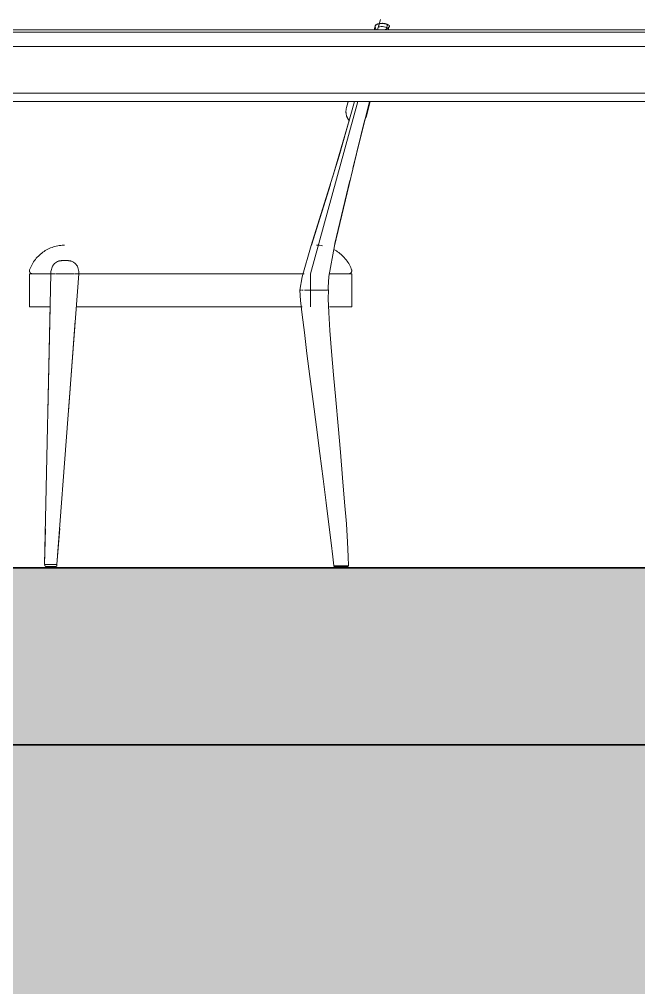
# Model space of a CAD drawing. Header units: inches. Extents: x -657 to 218, y -22 to 381.
# Drawn here: x -189.7 to -155.7, y 96.9 to 150.1 of the extents above; entities that cross this region are included whole.
import ezdxf

# ---------------------------------------------------------------- set-up
doc = ezdxf.new("R2010")
doc.units = ezdxf.units.IN
doc.header["$MEASUREMENT"] = 0
for name, color, linetype, lineweight in [('A-FLOR', 192, 'Continuous', 9), ('A-FLOR-PATT', 8, 'Continuous', 9), ('A-WALL-PATT', 111, 'Continuous', 9), ('I-FURN', 30, 'Continuous', 9)]:
    doc.layers.add(name, color=color, linetype=linetype, lineweight=lineweight)

# ---------------------------------------------------------------- blocks, each defined once
blk = doc.blocks.new('Blocks_Provence Extendable Dining Room Table_F01599EN - Single-V15-Section 2')
at = {"layer": 'I-FURN'}
for p, q in [((-141.882, 149.528), (-210.78, 149.528)), ((-141.882, 149.409), (-210.78, 149.409)), ((-141.882, 149.409), (-210.78, 149.409)), ((-210.78, 148.622), (-141.882, 148.622)), ((-141.882, 146.063), (-210.78, 146.063)), ((-141.882, 145.591), (-210.78, 145.591))]:
    blk.add_line(p, q, dxfattribs=at)
blk = doc.blocks.new('Blocks_Kir Chair_F02062EN - Black-V17-Section 2')
at = {"layer": 'I-FURN'}
for p, q in [((-170.003, 149.528), (-169.843, 150.11)), ((-170.131, 149.741), (-170.187, 149.528)), ((-170.184, 149.528), (-170.131, 149.741)), ((-169.64, 149.884), (-169.611, 149.879)), ((-169.632, 149.883), (-169.603, 149.877)), ((-169.504, 149.65), (-169.517, 149.605)), ((-169.414, 149.528), (-169.358, 149.722)), ((-169.358, 149.723), (-169.413, 149.528)), ((-173.691, 136.142), (-171.088, 145.591)), ((-171.625, 145.591), (-171.71, 145.276)), ((-171.625, 145.588), (-171.641, 145.532)), ((-170.638, 144.746), (-170.409, 145.591)), ((-170.541, 145.103), (-170.524, 145.167)), ((-171.557, 144.551), (-172.479, 141.42)), ((-171.363, 141.929), (-170.698, 144.609)), ((-172.594, 141.049), (-173.635, 137.709)), ((-189.134, 136.142), (-189.134, 134.331)), ((-187.993, 136.142), (-189.134, 136.142)), ((-188.295, 120.183), (-187.955, 136.142)), ((-187.955, 136.142), (-187.94, 136.142)), ((-187.948, 136.265), (-187.948, 136.142)), ((-186.42, 136.142), (-187.617, 120.183)), ((-180.276, 136.142), (-186.442, 136.142)), ((-186.431, 136.142), (-186.42, 136.142)), ((-186.42, 136.142), (-186.42, 136.265)), ((-174.045, 136.142), (-180.276, 136.142)), ((-173.691, 134.331), (-173.691, 136.142)), ((-171.417, 136.142), (-172.626, 136.142)), ((-171.417, 134.331), (-171.417, 136.142)), ((-174.243, 135.237), (-174.176, 135.237)), ((-174.097, 135.236), (-174.153, 135.236)), ((-173.946, 135.236), (-174.027, 135.236)), ((-173.947, 135.237), (-173.888, 135.237)), ((-173.698, 135.236), (-173.869, 135.236)), ((-173.494, 135.236), (-173.687, 135.236)), ((-173.301, 135.236), (-173.494, 135.236)), ((-173.12, 135.236), (-173.29, 135.236)), ((-173.101, 135.236), (-173.008, 135.236)), ((-172.961, 135.236), (-173.042, 135.236)), ((-172.835, 135.236), (-172.935, 135.236)), ((-172.75, 135.236), (-172.808, 135.236)), ((-189.134, 134.331), (-188.026, 134.331)), ((-188.117, 128.499), (-187.993, 134.331)), ((-186.57, 134.331), (-180.276, 134.331)), ((-180.276, 134.331), (-174.152, 134.331)), ((-172.645, 134.331), (-171.417, 134.331)), ((-186.986, 128.598), (-186.613, 133.564)), ((-188.295, 120.183), (-188.253, 122.135)), ((-187.617, 120.183), (-187.469, 122.153)), ((-188.294, 120.183), (-188.294, 120.144)), ((-188.25, 120.183), (-188.294, 120.183)), ((-188.294, 120.183), (-188.294, 120.144)), ((-187.956, 120.183), (-188.294, 120.183)), ((-188.249, 120.183), (-188.249, 120.183)), ((-187.617, 120.183), (-187.956, 120.183)), ((-187.662, 120.183), (-187.662, 120.183)), ((-187.617, 120.183), (-187.662, 120.183)), ((-187.617, 120.144), (-187.617, 120.183)), ((-187.617, 120.144), (-187.617, 120.183)), ((-188.156, 120.065), (-188.156, 120)), ((-187.959, 120.065), (-188.156, 120.065)), ((-188.146, 120.065), (-188.146, 120)), ((-187.949, 120.065), (-188.146, 120.065)), ((-187.763, 120.065), (-187.959, 120.065)), ((-187.753, 120.065), (-187.949, 120.065)), ((-187.763, 120), (-187.763, 120.065)), ((-187.753, 120), (-187.753, 120.065)), ((-172.205, 120.065), (-172.205, 120)), ((-172.188, 120.065), (-172.188, 120)), ((-171.812, 120.065), (-171.863, 120.065)), ((-171.794, 120.065), (-171.852, 120.065)), ((-171.812, 120), (-171.812, 120.065)), ((-171.794, 120), (-171.794, 120.065))]:
    blk.add_line(p, q, dxfattribs=at)
at = {"layer": 'I-FURN', "flags": 128}
for points in [[(-170.039, 149.836), (-170.011, 149.847), (-169.983, 149.856), (-169.955, 149.865), (-169.926, 149.872), (-169.897, 149.879), (-169.868, 149.884), (-169.839, 149.888), (-169.809, 149.891), (-169.78, 149.892), (-169.75, 149.893), (-169.72, 149.892), (-169.691, 149.89), (-169.661, 149.887), (-169.632, 149.883), (-169.603, 149.877), (-169.574, 149.87), (-169.545, 149.863), (-169.517, 149.854), (-169.489, 149.844), (-169.462, 149.833), (-169.435, 149.82), (-169.409, 149.807)], [(-170.039, 149.836), (-170.011, 149.847), (-169.983, 149.856), (-169.955, 149.865), (-169.926, 149.872)], [(-169.906, 149.877), (-169.877, 149.882), (-169.847, 149.887), (-169.818, 149.89), (-169.788, 149.892), (-169.759, 149.893), (-169.729, 149.892), (-169.699, 149.891)], [(-169.906, 149.877), (-169.877, 149.882), (-169.847, 149.887), (-169.818, 149.89), (-169.788, 149.892), (-169.759, 149.893), (-169.729, 149.892), (-169.699, 149.891), (-169.67, 149.888), (-169.64, 149.884), (-169.611, 149.879), (-169.582, 149.872), (-169.554, 149.865), (-169.525, 149.856), (-169.497, 149.847), (-169.47, 149.836), (-169.456, 149.83)], [(-169.897, 149.879), (-169.868, 149.884), (-169.839, 149.888), (-169.809, 149.891), (-169.78, 149.892), (-169.75, 149.893), (-169.72, 149.892), (-169.691, 149.89)], [(-169.582, 149.872), (-169.554, 149.865), (-169.525, 149.856), (-169.497, 149.847), (-169.47, 149.836), (-169.456, 149.83)], [(-169.574, 149.87), (-169.545, 149.863), (-169.517, 149.854), (-169.489, 149.844), (-169.462, 149.833), (-169.435, 149.82), (-169.409, 149.807)], [(-174.282, 135.236), (-174.14, 135.965), (-173.644, 137.692), (-172.107, 142.624), (-171.27, 145.591)], [(-170.448, 145.591), (-171.165, 142.732), (-172.375, 137.672), (-172.68, 135.99), (-172.725, 135.384), (-172.713, 135.261), (-172.707, 135.236)], [(-171.71, 145.276), (-171.664, 145.447), (-171.63, 145.572)], [(-170.519, 145.185), (-170.525, 145.162), (-170.544, 145.092), (-170.576, 144.976), (-170.62, 144.813), (-170.638, 144.746)], [(-172.413, 137.451), (-172.348, 137.794), (-171.53, 141.255)], [(-189.12, 136.358), (-189.091, 136.434), (-189.059, 136.509), (-189.023, 136.583), (-188.985, 136.655), (-188.944, 136.726), (-188.9, 136.795), (-188.854, 136.862), (-188.805, 136.927), (-188.753, 136.991), (-188.699, 137.052), (-188.642, 137.111), (-188.583, 137.167), (-188.522, 137.221), (-188.459, 137.273), (-188.394, 137.322), (-188.327, 137.369), (-188.258, 137.412), (-188.187, 137.453), (-188.115, 137.492), (-188.041, 137.527), (-187.966, 137.559), (-187.889, 137.588), (-187.812, 137.614), (-187.734, 137.637), (-187.654, 137.657), (-187.574, 137.674), (-187.494, 137.687), (-187.413, 137.697), (-187.331, 137.704), (-187.25, 137.708), (-187.198, 137.709)], [(-173.353, 137.709), (-173.271, 137.707), (-173.19, 137.702), (-173.108, 137.694), (-173.028, 137.683)], [(-172.41, 137.478), (-172.338, 137.439), (-172.268, 137.397), (-172.2, 137.352), (-172.133, 137.304), (-172.069, 137.254), (-172.006, 137.202), (-171.946, 137.147), (-171.888, 137.089), (-171.832, 137.029), (-171.779, 136.968), (-171.728, 136.904), (-171.68, 136.838), (-171.634, 136.77), (-171.591, 136.7), (-171.551, 136.629), (-171.514, 136.556), (-171.48, 136.482), (-171.449, 136.406), (-171.431, 136.358)], [(-187.948, 136.265), (-187.87, 136.559), (-187.745, 136.711), (-187.652, 136.778), (-187.59, 136.809), (-187.546, 136.826), (-187.514, 136.836), (-187.49, 136.842), (-187.47, 136.847), (-187.454, 136.85), (-187.44, 136.852), (-187.427, 136.854), (-187.416, 136.856), (-187.406, 136.857), (-187.396, 136.858), (-187.387, 136.859), (-187.378, 136.86), (-187.37, 136.861), (-187.361, 136.862), (-187.353, 136.862), (-187.345, 136.863), (-187.337, 136.863), (-187.328, 136.864), (-187.32, 136.864), (-187.312, 136.865), (-187.304, 136.865), (-187.296, 136.865), (-187.288, 136.866), (-187.279, 136.866), (-187.271, 136.866), (-187.263, 136.867), (-187.254, 136.867), (-187.246, 136.867), (-187.237, 136.867), (-187.229, 136.867), (-187.22, 136.867), (-187.212, 136.867), (-187.203, 136.868), (-187.195, 136.868), (-187.186, 136.868), (-187.184, 136.868)], [(-186.42, 136.265), (-186.498, 136.559), (-186.623, 136.711), (-186.716, 136.778), (-186.778, 136.809), (-186.821, 136.826), (-186.853, 136.836), (-186.878, 136.842), (-186.897, 136.847), (-186.914, 136.85), (-186.928, 136.852), (-186.94, 136.854), (-186.951, 136.856), (-186.962, 136.857), (-186.971, 136.858), (-186.981, 136.859), (-186.989, 136.86), (-186.998, 136.861), (-187.006, 136.862), (-187.015, 136.862), (-187.023, 136.863), (-187.031, 136.863), (-187.039, 136.864), (-187.047, 136.864), (-187.055, 136.865), (-187.064, 136.865), (-187.072, 136.865), (-187.08, 136.866), (-187.088, 136.866), (-187.097, 136.866), (-187.105, 136.867), (-187.113, 136.867), (-187.122, 136.867), (-187.13, 136.867), (-187.139, 136.867), (-187.147, 136.867), (-187.156, 136.867), (-187.164, 136.868), (-187.173, 136.868), (-187.181, 136.868), (-187.184, 136.868)], [(-188.968, 136.142), (-188.975, 136.142), (-188.981, 136.142), (-188.987, 136.143), (-188.994, 136.144), (-189, 136.145), (-189.006, 136.146), (-189.013, 136.148), (-189.019, 136.15), (-189.025, 136.152), (-189.031, 136.154), (-189.037, 136.157), (-189.043, 136.16), (-189.048, 136.163), (-189.054, 136.166), (-189.059, 136.17), (-189.065, 136.174), (-189.07, 136.178), (-189.075, 136.182), (-189.079, 136.186), (-189.084, 136.191), (-189.088, 136.195), (-189.093, 136.2), (-189.097, 136.205), (-189.1, 136.211), (-189.104, 136.216), (-189.107, 136.221), (-189.111, 136.227), (-189.113, 136.233), (-189.116, 136.239), (-189.119, 136.245), (-189.121, 136.251), (-189.123, 136.257), (-189.125, 136.263), (-189.126, 136.269), (-189.127, 136.276), (-189.128, 136.282), (-189.129, 136.289), (-189.129, 136.295), (-189.13, 136.301), (-189.13, 136.308), (-189.129, 136.314), (-189.129, 136.321), (-189.128, 136.327), (-189.127, 136.334), (-189.125, 136.34), (-189.124, 136.346), (-189.122, 136.352), (-189.12, 136.358)], [(-187.948, 136.142), (-187.942, 136.142), (-187.898, 136.142), (-187.813, 136.142), (-187.733, 136.142)], [(-187.691, 136.142), (-187.539, 136.142), (-187.367, 136.142), (-187.187, 136.142)], [(-187.184, 136.142), (-187.001, 136.142), (-186.829, 136.142), (-186.677, 136.142)], [(-186.641, 136.142), (-186.555, 136.142), (-186.469, 136.142), (-186.425, 136.142), (-186.42, 136.142)], [(-171.431, 136.358), (-171.429, 136.352), (-171.427, 136.346), (-171.426, 136.339), (-171.424, 136.333), (-171.423, 136.327), (-171.422, 136.32), (-171.422, 136.314), (-171.422, 136.307), (-171.422, 136.301), (-171.422, 136.294), (-171.422, 136.288), (-171.423, 136.282), (-171.424, 136.275), (-171.425, 136.269), (-171.427, 136.263), (-171.429, 136.256), (-171.431, 136.25), (-171.433, 136.244), (-171.435, 136.238), (-171.438, 136.232), (-171.441, 136.227), (-171.444, 136.221), (-171.447, 136.215), (-171.451, 136.21), (-171.455, 136.205), (-171.459, 136.2), (-171.463, 136.195), (-171.468, 136.19), (-171.472, 136.186), (-171.477, 136.181), (-171.482, 136.177), (-171.487, 136.173), (-171.492, 136.17), (-171.498, 136.166), (-171.503, 136.163), (-171.509, 136.16), (-171.515, 136.157), (-171.521, 136.154), (-171.527, 136.152), (-171.533, 136.15), (-171.539, 136.148), (-171.545, 136.146), (-171.552, 136.145), (-171.558, 136.144), (-171.564, 136.143), (-171.571, 136.142), (-171.577, 136.142), (-171.583, 136.142)], [(-172.409, 120.103), (-172.466, 120.594), (-172.56, 121.372), (-172.685, 122.379), (-172.834, 123.565), (-173.001, 124.881), (-173.179, 126.278), (-173.363, 127.708), (-173.546, 129.125), (-173.721, 130.49), (-173.884, 131.764), (-174.027, 132.909), (-174.145, 133.889), (-174.232, 134.67), (-174.282, 135.237)], [(-174.282, 135.237), (-174.232, 134.67), (-174.145, 133.889), (-174.027, 132.909), (-173.884, 131.764), (-173.721, 130.49), (-173.546, 129.125), (-173.363, 127.708), (-173.179, 126.278), (-173.001, 124.881), (-172.834, 123.565), (-172.685, 122.379), (-172.56, 121.372), (-172.466, 120.594), (-172.409, 120.103)], [(-173.688, 135.236), (-173.494, 135.236), (-173.301, 135.236)], [(-172.707, 135.235), (-172.715, 134.761), (-172.686, 134.004), (-172.623, 133.028), (-172.535, 131.876), (-172.427, 130.591), (-172.306, 129.213), (-172.177, 127.781), (-172.048, 126.337), (-171.924, 124.927), (-171.812, 123.601), (-171.718, 122.407), (-171.649, 121.395), (-171.611, 120.611), (-171.61, 120.095)], [(-171.61, 120.095), (-171.611, 120.611), (-171.649, 121.395), (-171.718, 122.407), (-171.812, 123.601), (-171.924, 124.927), (-172.048, 126.337), (-172.177, 127.781), (-172.306, 129.213), (-172.427, 130.591), (-172.535, 131.876), (-172.623, 133.028), (-172.686, 134.004), (-172.715, 134.761), (-172.707, 135.235)], [(-172.409, 120.103), (-172.466, 120.594), (-172.56, 121.372)], [(-172.56, 121.372), (-172.466, 120.594), (-172.409, 120.103)], [(-171.649, 121.395), (-171.611, 120.611), (-171.61, 120.095)], [(-171.61, 120.095), (-171.611, 120.611), (-171.649, 121.395)], [(-187.956, 120.183), (-188.249, 120.183)], [(-187.662, 120.183), (-187.955, 120.183)], [(-188.215, 120.065), (-188.219, 120.065), (-188.222, 120.066), (-188.225, 120.066), (-188.228, 120.066), (-188.231, 120.067), (-188.234, 120.068), (-188.237, 120.068), (-188.24, 120.069), (-188.243, 120.07), (-188.246, 120.071), (-188.249, 120.073), (-188.252, 120.074), (-188.255, 120.076), (-188.257, 120.077), (-188.26, 120.079), (-188.262, 120.081), (-188.265, 120.083), (-188.267, 120.085), (-188.27, 120.087), (-188.272, 120.089), (-188.274, 120.091), (-188.276, 120.094), (-188.278, 120.096), (-188.28, 120.099), (-188.282, 120.101), (-188.283, 120.104), (-188.285, 120.107), (-188.286, 120.11), (-188.288, 120.113), (-188.289, 120.115), (-188.29, 120.118), (-188.291, 120.121), (-188.292, 120.124), (-188.292, 120.128), (-188.293, 120.131), (-188.294, 120.134), (-188.294, 120.137), (-188.294, 120.14), (-188.294, 120.143), (-188.294, 120.144)], [(-188.215, 120.065), (-188.219, 120.065), (-188.222, 120.066), (-188.225, 120.066), (-188.228, 120.066), (-188.231, 120.067), (-188.234, 120.068), (-188.237, 120.068), (-188.24, 120.069), (-188.243, 120.07), (-188.246, 120.071), (-188.249, 120.073), (-188.252, 120.074), (-188.255, 120.076), (-188.257, 120.077), (-188.26, 120.079), (-188.262, 120.081), (-188.265, 120.083), (-188.267, 120.085), (-188.27, 120.087), (-188.272, 120.089), (-188.274, 120.091), (-188.276, 120.094), (-188.278, 120.096), (-188.28, 120.099), (-188.282, 120.101), (-188.283, 120.104), (-188.285, 120.107), (-188.286, 120.11), (-188.288, 120.113), (-188.289, 120.115), (-188.29, 120.118), (-188.291, 120.121), (-188.292, 120.124), (-188.292, 120.128), (-188.293, 120.131), (-188.294, 120.134), (-188.294, 120.137), (-188.294, 120.14), (-188.294, 120.143), (-188.294, 120.144)], [(-187.956, 120.065), (-187.966, 120.065), (-187.976, 120.065), (-187.987, 120.065), (-187.997, 120.065), (-188.007, 120.065), (-188.017, 120.065), (-188.027, 120.065), (-188.037, 120.065), (-188.047, 120.065), (-188.057, 120.065), (-188.066, 120.065), (-188.076, 120.065), (-188.085, 120.065), (-188.094, 120.065), (-188.102, 120.065), (-188.111, 120.065), (-188.119, 120.065), (-188.127, 120.065), (-188.135, 120.065), (-188.142, 120.065), (-188.149, 120.065), (-188.156, 120.065), (-188.162, 120.065), (-188.168, 120.065), (-188.174, 120.065), (-188.18, 120.065), (-188.185, 120.065), (-188.19, 120.065), (-188.194, 120.065), (-188.198, 120.065), (-188.201, 120.065), (-188.205, 120.065), (-188.207, 120.065), (-188.21, 120.065), (-188.212, 120.065), (-188.213, 120.065), (-188.214, 120.065), (-188.215, 120.065), (-188.215, 120.065)], [(-188.215, 120.065), (-188.215, 120.065), (-188.215, 120.065), (-188.214, 120.065), (-188.212, 120.065), (-188.21, 120.065), (-188.208, 120.065), (-188.205, 120.065), (-188.202, 120.065), (-188.199, 120.065), (-188.195, 120.065), (-188.191, 120.065), (-188.186, 120.065), (-188.181, 120.065), (-188.176, 120.065), (-188.17, 120.065), (-188.164, 120.065), (-188.158, 120.065), (-188.151, 120.065), (-188.144, 120.065), (-188.137, 120.065), (-188.129, 120.065), (-188.121, 120.065), (-188.113, 120.065), (-188.105, 120.065), (-188.096, 120.065), (-188.087, 120.065), (-188.078, 120.065), (-188.069, 120.065), (-188.059, 120.065), (-188.05, 120.065), (-188.04, 120.065), (-188.03, 120.065), (-188.02, 120.065), (-188.01, 120.065), (-188, 120.065), (-187.989, 120.065), (-187.979, 120.065), (-187.969, 120.065), (-187.958, 120.065), (-187.956, 120.065)], [(-187.956, 120.065), (-187.966, 120.065), (-187.976, 120.065), (-187.987, 120.065), (-187.997, 120.065), (-188.007, 120.065), (-188.017, 120.065), (-188.027, 120.065), (-188.037, 120.065), (-188.047, 120.065), (-188.057, 120.065), (-188.066, 120.065), (-188.076, 120.065), (-188.085, 120.065), (-188.094, 120.065), (-188.102, 120.065), (-188.111, 120.065), (-188.119, 120.065), (-188.127, 120.065), (-188.135, 120.065), (-188.142, 120.065), (-188.149, 120.065), (-188.156, 120.065), (-188.162, 120.065), (-188.168, 120.065), (-188.174, 120.065), (-188.18, 120.065), (-188.185, 120.065), (-188.19, 120.065), (-188.194, 120.065), (-188.198, 120.065), (-188.201, 120.065), (-188.205, 120.065), (-188.207, 120.065), (-188.21, 120.065), (-188.212, 120.065), (-188.213, 120.065), (-188.214, 120.065), (-188.215, 120.065), (-188.215, 120.065)], [(-188.215, 120.065), (-188.215, 120.065), (-188.215, 120.065), (-188.214, 120.065), (-188.212, 120.065), (-188.21, 120.065), (-188.208, 120.065), (-188.205, 120.065), (-188.202, 120.065), (-188.199, 120.065), (-188.195, 120.065), (-188.191, 120.065), (-188.186, 120.065), (-188.181, 120.065), (-188.176, 120.065), (-188.17, 120.065), (-188.164, 120.065), (-188.158, 120.065), (-188.151, 120.065), (-188.144, 120.065), (-188.137, 120.065), (-188.129, 120.065), (-188.121, 120.065), (-188.113, 120.065), (-188.105, 120.065), (-188.096, 120.065), (-188.087, 120.065), (-188.078, 120.065), (-188.069, 120.065), (-188.059, 120.065), (-188.05, 120.065), (-188.04, 120.065), (-188.03, 120.065), (-188.02, 120.065), (-188.01, 120.065), (-188, 120.065), (-187.989, 120.065), (-187.979, 120.065), (-187.969, 120.065), (-187.958, 120.065), (-187.956, 120.065)], [(-187.956, 120.065), (-187.945, 120.065), (-187.935, 120.065), (-187.924, 120.065), (-187.914, 120.065), (-187.904, 120.065), (-187.894, 120.065), (-187.884, 120.065), (-187.874, 120.065), (-187.864, 120.065), (-187.854, 120.065), (-187.845, 120.065), (-187.835, 120.065), (-187.826, 120.065), (-187.817, 120.065), (-187.809, 120.065), (-187.8, 120.065), (-187.792, 120.065), (-187.784, 120.065), (-187.776, 120.065), (-187.769, 120.065), (-187.762, 120.065), (-187.755, 120.065), (-187.749, 120.065), (-187.743, 120.065), (-187.737, 120.065), (-187.731, 120.065), (-187.726, 120.065), (-187.722, 120.065), (-187.717, 120.065), (-187.713, 120.065), (-187.71, 120.065), (-187.706, 120.065), (-187.704, 120.065), (-187.701, 120.065), (-187.699, 120.065), (-187.698, 120.065), (-187.697, 120.065), (-187.696, 120.065), (-187.696, 120.065)], [(-187.696, 120.065), (-187.696, 120.065), (-187.696, 120.065), (-187.697, 120.065), (-187.699, 120.065), (-187.701, 120.065), (-187.703, 120.065), (-187.706, 120.065), (-187.709, 120.065), (-187.712, 120.065), (-187.716, 120.065), (-187.72, 120.065), (-187.725, 120.065), (-187.73, 120.065), (-187.735, 120.065), (-187.741, 120.065), (-187.747, 120.065), (-187.753, 120.065), (-187.76, 120.065), (-187.767, 120.065), (-187.774, 120.065), (-187.782, 120.065), (-187.79, 120.065), (-187.798, 120.065), (-187.806, 120.065), (-187.815, 120.065), (-187.824, 120.065), (-187.833, 120.065), (-187.842, 120.065), (-187.852, 120.065), (-187.861, 120.065), (-187.871, 120.065), (-187.881, 120.065), (-187.891, 120.065), (-187.901, 120.065), (-187.911, 120.065), (-187.922, 120.065), (-187.932, 120.065), (-187.942, 120.065), (-187.953, 120.065), (-187.956, 120.065)], [(-187.956, 120.065), (-187.945, 120.065), (-187.935, 120.065), (-187.924, 120.065), (-187.914, 120.065), (-187.904, 120.065), (-187.894, 120.065), (-187.884, 120.065), (-187.874, 120.065), (-187.864, 120.065), (-187.854, 120.065), (-187.845, 120.065), (-187.835, 120.065), (-187.826, 120.065), (-187.817, 120.065), (-187.809, 120.065), (-187.8, 120.065), (-187.792, 120.065), (-187.784, 120.065), (-187.776, 120.065), (-187.769, 120.065), (-187.762, 120.065), (-187.755, 120.065), (-187.749, 120.065), (-187.743, 120.065), (-187.737, 120.065), (-187.731, 120.065), (-187.726, 120.065), (-187.722, 120.065), (-187.717, 120.065), (-187.713, 120.065), (-187.71, 120.065), (-187.706, 120.065), (-187.704, 120.065), (-187.701, 120.065), (-187.699, 120.065), (-187.698, 120.065), (-187.697, 120.065), (-187.696, 120.065), (-187.696, 120.065)], [(-187.696, 120.065), (-187.696, 120.065), (-187.696, 120.065), (-187.697, 120.065), (-187.699, 120.065), (-187.701, 120.065), (-187.703, 120.065), (-187.706, 120.065), (-187.709, 120.065), (-187.712, 120.065), (-187.716, 120.065), (-187.72, 120.065), (-187.725, 120.065), (-187.73, 120.065), (-187.735, 120.065), (-187.741, 120.065), (-187.747, 120.065), (-187.753, 120.065), (-187.76, 120.065), (-187.767, 120.065), (-187.774, 120.065), (-187.782, 120.065), (-187.79, 120.065), (-187.798, 120.065), (-187.806, 120.065), (-187.815, 120.065), (-187.824, 120.065), (-187.833, 120.065), (-187.842, 120.065), (-187.852, 120.065), (-187.861, 120.065), (-187.871, 120.065), (-187.881, 120.065), (-187.891, 120.065), (-187.901, 120.065), (-187.911, 120.065), (-187.922, 120.065), (-187.932, 120.065), (-187.942, 120.065), (-187.953, 120.065), (-187.956, 120.065)], [(-187.617, 120.144), (-187.617, 120.141), (-187.617, 120.138), (-187.617, 120.135), (-187.618, 120.131), (-187.618, 120.128), (-187.619, 120.125), (-187.62, 120.122), (-187.621, 120.119), (-187.622, 120.116), (-187.623, 120.113), (-187.624, 120.11), (-187.626, 120.108), (-187.627, 120.105), (-187.629, 120.102), (-187.631, 120.1), (-187.632, 120.097), (-187.634, 120.094), (-187.636, 120.092), (-187.638, 120.09), (-187.641, 120.088), (-187.643, 120.085), (-187.645, 120.083), (-187.648, 120.081), (-187.65, 120.079), (-187.653, 120.078), (-187.656, 120.076), (-187.658, 120.075), (-187.661, 120.073), (-187.664, 120.072), (-187.667, 120.071), (-187.67, 120.07), (-187.673, 120.069), (-187.676, 120.068), (-187.679, 120.067), (-187.682, 120.066), (-187.685, 120.066), (-187.688, 120.066), (-187.692, 120.065), (-187.695, 120.065), (-187.696, 120.065)], [(-187.617, 120.144), (-187.617, 120.141), (-187.617, 120.138), (-187.617, 120.135), (-187.618, 120.131), (-187.618, 120.128), (-187.619, 120.125), (-187.62, 120.122), (-187.621, 120.119), (-187.622, 120.116), (-187.623, 120.113), (-187.624, 120.11), (-187.626, 120.108), (-187.627, 120.105), (-187.629, 120.102), (-187.631, 120.1), (-187.632, 120.097), (-187.634, 120.094), (-187.636, 120.092), (-187.638, 120.09), (-187.641, 120.088), (-187.643, 120.085), (-187.645, 120.083), (-187.648, 120.081), (-187.65, 120.079), (-187.653, 120.078), (-187.656, 120.076), (-187.658, 120.075), (-187.661, 120.073), (-187.664, 120.072), (-187.667, 120.071), (-187.67, 120.07), (-187.673, 120.069), (-187.676, 120.068), (-187.679, 120.067), (-187.682, 120.066), (-187.685, 120.066), (-187.688, 120.066), (-187.692, 120.065), (-187.695, 120.065), (-187.696, 120.065)], [(-172.409, 120.103), (-172.396, 120.083), (-172.38, 120.065), (-172.362, 120.05), (-172.341, 120.039)], [(-172.341, 120.039), (-172.362, 120.05), (-172.38, 120.065), (-172.396, 120.083), (-172.409, 120.103)], [(-172.409, 120.103), (-172.396, 120.083), (-172.38, 120.065), (-172.362, 120.05), (-172.341, 120.039)], [(-172.341, 120.039), (-172.362, 120.05), (-172.38, 120.065), (-172.396, 120.083), (-172.409, 120.103)], [(-171.675, 120.038), (-171.65, 120.052), (-171.628, 120.072), (-171.61, 120.095)], [(-171.61, 120.095), (-171.628, 120.072), (-171.65, 120.052), (-171.675, 120.038)], [(-171.675, 120.038), (-171.65, 120.052), (-171.628, 120.072), (-171.61, 120.095)], [(-171.61, 120.095), (-171.628, 120.072), (-171.65, 120.052), (-171.675, 120.038)]]:
    blk.add_lwpolyline(points, dxfattribs=at)
at = {"layer": 'I-FURN'}
for points, knots in [([(-170.107, 149.605), (-170.11, 149.61), (-170.116, 149.623), (-170.126, 149.652), (-170.135, 149.69), (-170.135, 149.73), (-170.128, 149.754), (-170.123, 149.765)], [-0.2117523, -0.2117523, -0.2117523, -0.2117523, -0.1944444, -0.1666667, -0.1111111, -0.0555556, 0, 0, 0, 0]), ([(-169.985, 149.853), (-170.034, 149.841), (-170.091, 149.815), (-170.119, 149.775), (-170.125, 149.76)], [-1, -1, -1, -1, -0.5, -0.25, -0.25, -0.25, -0.25]), ([(-170.06, 149.526), (-170.065, 149.532), (-170.076, 149.547), (-170.087, 149.567), (-170.097, 149.584), (-170.101, 149.592), (-170.103, 149.596)], [-0.30029183, -0.30029183, -0.30029183, -0.30029183, -0.27777778, -0.25, -0.23611111, -0.22222222, -0.22222222, -0.22222222, -0.22222222]), ([(-169.877, 149.873), (-169.856, 149.876), (-169.81, 149.88), (-169.76, 149.881), (-169.733, 149.88)], [-0.7822773, -0.7822773, -0.7822773, -0.7822773, -0.6666667, -0.5308489, -0.5308489, -0.5308489, -0.5308489]), ([(-169.364, 149.708), (-169.371, 149.698), (-169.382, 149.683), (-169.402, 149.661), (-169.419, 149.645), (-169.44, 149.629), (-169.463, 149.613), (-169.483, 149.599), (-169.501, 149.588), (-169.514, 149.58), (-169.528, 149.572), (-169.546, 149.561), (-169.574, 149.546), (-169.598, 149.534), (-169.612, 149.527)], [-1, -1, -1, -1, -0.9444444, -0.9166667, -0.8888889, -0.8611111, -0.8333333, -0.8055556, -0.7916667, -0.7777778, -0.7638889, -0.75, -0.7222222, -0.6852315, -0.6852315, -0.6852315, -0.6852315]), ([(-169.452, 149.826), (-169.475, 149.834), (-169.522, 149.849), (-169.578, 149.861), (-169.605, 149.866)], [-1, -1, -1, -1, -0.8333333, -0.6899831, -0.6899831, -0.6899831, -0.6899831]), ([(-169.367, 149.775), (-169.363, 149.77), (-169.358, 149.759), (-169.353, 149.738), (-169.358, 149.721), (-169.364, 149.708)], [-0.5, -0.5, -0.5, -0.5, -0.375, -0.25, 0, 0, 0, 0]), ([(-171.71, 145.276), (-171.724, 145.225), (-171.738, 145.147), (-171.741, 145.054), (-171.74, 145), (-171.736, 144.959), (-171.731, 144.919), (-171.724, 144.878), (-171.715, 144.838), (-171.703, 144.797), (-171.689, 144.757), (-171.672, 144.717), (-171.653, 144.678), (-171.631, 144.64), (-171.606, 144.603), (-171.577, 144.565), (-171.554, 144.54), (-171.542, 144.527)], [0, 0, 0, 0, 0.2, 0.3, 0.35, 0.4, 0.45, 0.5, 0.55, 0.6, 0.65, 0.7, 0.75, 0.8, 0.85, 0.9, 0.9573912, 0.9573912, 0.9573912, 0.9573912]), ([(-170.702, 144.599), (-170.689, 144.62), (-170.664, 144.667), (-170.646, 144.717), (-170.638, 144.746)], [0.7397627, 0.7397627, 0.7397627, 0.7397627, 0.8571429, 1, 1, 1, 1]), ([(-172.175, 120.039), (-172.2, 120.039), (-172.247, 120.039), (-172.317, 120.039), (-172.341, 120.039), (-172.341, 120.039)], [-0.3333333, -0.3333333, -0.3333333, -0.3333333, -0.25, -0.1666667, 0, 0, 0, 0]), ([(-172.341, 120.039), (-172.341, 120.039), (-172.317, 120.039), (-172.247, 120.039), (-172.2, 120.039), (-172.175, 120.039)], [-1, -1, -1, -1, -0.8333333, -0.75, -0.6666667, -0.6666667, -0.6666667, -0.6666667]), ([(-171.675, 120.038), (-171.675, 120.038), (-171.699, 120.038), (-171.77, 120.038), (-171.864, 120.038), (-172.009, 120.038), (-172.154, 120.039), (-172.247, 120.039), (-172.317, 120.039), (-172.341, 120.039), (-172.341, 120.039)], [-1, -1, -1, -1, -0.833333, -0.75, -0.666667, -0.5, -0.333333, -0.25, -0.166667, 0, 0, 0, 0]), ([(-172.341, 120.039), (-172.341, 120.039), (-172.317, 120.039), (-172.247, 120.039), (-172.2, 120.039), (-172.175, 120.039)], [-1, -1, -1, -1, -0.8333333, -0.75, -0.6666667, -0.6666667, -0.6666667, -0.6666667]), ([(-171.675, 120.038), (-171.675, 120.038), (-171.699, 120.038), (-171.77, 120.038), (-171.817, 120.038), (-171.842, 120.038)], [-1, -1, -1, -1, -0.8333333, -0.75, -0.6666667, -0.6666667, -0.6666667, -0.6666667]), ([(-171.842, 120.038), (-171.817, 120.038), (-171.77, 120.038), (-171.699, 120.038), (-171.675, 120.038), (-171.675, 120.038)], [-0.3333333, -0.3333333, -0.3333333, -0.3333333, -0.25, -0.1666667, 0, 0, 0, 0]), ([(-171.842, 120.038), (-171.817, 120.038), (-171.77, 120.038), (-171.699, 120.038), (-171.675, 120.038), (-171.675, 120.038)], [-0.3333333, -0.3333333, -0.3333333, -0.3333333, -0.25, -0.1666667, 0, 0, 0, 0])]:
    blk.add_open_spline(points, degree=3, knots=knots, dxfattribs=at)
for points in [[(-170.123, 149.765), (-170.116, 149.78), (-170.097, 149.804), (-170.05, 149.833), (-170.009, 149.847), (-169.985, 149.853)], [(-169.985, 149.853), (-169.961, 149.859), (-169.935, 149.864), (-169.908, 149.869)], [(-169.908, 149.869), (-169.935, 149.864), (-169.961, 149.859), (-169.985, 149.853)], [(-169.96, 149.675), (-169.91, 149.695), (-169.86, 149.708), (-169.808, 149.713)], [(-169.951, 149.71), (-169.945, 149.731), (-169.94, 149.751), (-169.935, 149.768)], [(-169.813, 149.879), (-169.835, 149.878), (-169.856, 149.876), (-169.877, 149.873)], [(-169.808, 149.713), (-169.756, 149.718), (-169.702, 149.715), (-169.651, 149.704)], [(-169.639, 149.702), (-169.592, 149.691), (-169.548, 149.674), (-169.504, 149.65)], [(-169.618, 149.868), (-169.586, 149.863), (-169.526, 149.85), (-169.475, 149.834), (-169.452, 149.826)], [(-169.482, 149.733), (-169.488, 149.709), (-169.496, 149.682), (-169.504, 149.65)], [(-169.466, 149.793), (-169.47, 149.777), (-169.475, 149.757), (-169.482, 149.733)], [(-169.456, 149.828), (-169.455, 149.831), (-169.456, 149.829), (-169.462, 149.808), (-169.466, 149.793)], [(-169.452, 149.826), (-169.431, 149.818), (-169.414, 149.811), (-169.4, 149.802)], [(-169.397, 149.8), (-169.411, 149.81), (-169.429, 149.818), (-169.452, 149.826)], [(-169.355, 149.735), (-169.354, 149.748), (-169.357, 149.759), (-169.364, 149.77)], [(-172.385, 120.103), (-172.401, 120.104), (-172.409, 120.103), (-172.409, 120.103)], [(-172.409, 120.103), (-172.409, 120.103), (-172.401, 120.104), (-172.385, 120.103)], [(-172.385, 120.103), (-172.401, 120.104), (-172.409, 120.103), (-172.409, 120.103)], [(-172.409, 120.103), (-172.409, 120.103), (-172.393, 120.104), (-172.322, 120.101), (-172.214, 120.102), (-172.08, 120.099), (-171.939, 120.098), (-171.806, 120.098), (-171.698, 120.095), (-171.627, 120.096), (-171.61, 120.096), (-171.61, 120.095)], [(-171.61, 120.095), (-171.61, 120.096), (-171.619, 120.096), (-171.634, 120.096)], [(-171.634, 120.096), (-171.619, 120.096), (-171.61, 120.096), (-171.61, 120.095)], [(-171.61, 120.095), (-171.61, 120.096), (-171.619, 120.096), (-171.634, 120.096)]]:
    blk.add_open_spline(points, degree=3, dxfattribs=at)

msp = doc.modelspace()

# ---------------------------------------------------------------- hatches: boundary and pattern name
at = {"layer": 'A-FLOR-PATT'}
msp.add_hatch(color=256, dxfattribs=at).paths.add_polyline_path([(-318.834, 110.273), (51.646, 110.273), (51.646, 120), (-568.937, 120), (-568.937, 110.273), (-332.045, 110.273)])
msp.add_hatch(color=256, dxfattribs=at).paths.add_polyline_path([(-318.834, 110.273), (51.646, 110.273), (51.646, 120), (-568.937, 120), (-568.937, 110.273), (-332.045, 110.273)])
msp.add_hatch(color=256, dxfattribs=at).paths.add_polyline_path([(-318.834, 110.273), (51.646, 110.273), (51.646, 120), (-568.937, 120), (-568.937, 110.273), (-332.045, 110.273)])
at = {"layer": 'A-WALL-PATT'}
h = msp.add_hatch(dxfattribs=at)
h.set_pattern_fill('FP_3', color=256, style=0, pattern_type=2)
h.set_pattern_definition([(0, (-574.646, 0), (0, 2.953), []), (90, (-574.646, 0), (-4.429, 2.953), [2.953, -2.953])])
h.paths.add_polyline_path([(-234.285, 13.951), (-234.398, 13.978), (-234.327, 13.951), (-234.295, 13.951)])
h.paths.add_polyline_path([(-234.956, 0), (-193.615, 0), (-193.615, 49.974), (-104.59, 110.273), (-331.878, 110.273), (-331.878, 39.37), (-278.37, 39.37), (-278.37, 41.339), (-278.862, 41.339), (-278.862, 43.307), (-276.894, 43.307), (-276.894, 41.339), (-277.386, 41.339), (-277.386, 39.37), (-238.566, 39.37), (-238.566, 35.433), (-277.386, 35.433), (-277.386, 33.465), (-275.147, 33.465), (-275.147, 29.528), (-274.769, 29.528), (-274.754, 33.465), (-270.503, 33.465), (-270.503, 29.528), (-268.944, 29.528), (-268.93, 33.465), (-265.925, 33.465), (-265.925, 29.528), (-265.547, 29.528), (-265.532, 33.465), (-262.921, 33.465), (-262.921, 29.528), (-262.149, 29.528), (-262.147, 33.465), (-259.523, 33.465), (-259.523, 29.528), (-259.145, 29.528), (-259.13, 33.465), (-256.125, 33.465), (-256.125, 29.528), (-255.353, 29.528), (-255.352, 33.465), (-239.338, 33.465), (-239.338, 29.528), (-226.854, 29.528), (-226.854, 29.409), (-226.607, 29.26), (-226.521, 29.016), (-226.597, 28.822), (-226.854, 28.622), (-227.839, 28.622), (-227.839, 26.063), (-227.716, 25.827), (-227.8, 25.681), (-227.869, 25.591), (-233.06, 25.591), (-233.083, 23.425), (-234.424, 23.398), (-234.466, 23.366), (-234.615, 23.338), (-234.423, 23.351), (-234.165, 23.238), (-234.177, 23.176), (-234.199, 23.071), (-234.303, 23.03), (-234.318, 23.02), (-234.288, 22.856), (-234.177, 22.733), (-234.177, 22.587), (-234.364, 22.09), (-234.423, 21.742), (-234.433, 21.423), (-234.353, 20.914), (-234.148, 20.443), (-234.11, 20.348), (-234.117, 20.19), (-234.25, 19.902), (-234.011, 19.31), (-233.922, 18.631), (-233.937, 18.343), (-234.058, 17.83), (-234.312, 17.382), (-234.048, 17.348), (-234.021, 17.284), (-234.156, 16.969), (-234.431, 16.322), (-234.544, 15.755), (-234.541, 15.577), (-234.398, 14.774), (-234.238, 14.383), (-234.139, 14.071), (-234.177, 14.041), (-234.177, 14.018), (-234.177, 14.013), (-234.285, 13.951), (-234.058, 13.951), (-234.081, 9.249), (-234.302, 8.205), (-234.969, 6.466), (-235.027, 6.061), (-234.985, 5.403), (-234.81, 4.831), (-234.56, 4.383), (-234.421, 4.242), (-234.297, 4.153), (-234.39, 3.954), (-234.499, 3.892), (-234.482, 3.686), (-234.304, 3.539), (-234.39, 3.364), (-234.499, 3.266), (-234.499, 3.105), (-234.592, 3.092), (-234.323, 2.943), (-234.469, 2.699), (-234.989, 2.154), (-235.251, 1.725), (-235.344, 1.534), (-235.105, 1.449), (-234.995, 1.346), (-234.878, 1.158), (-234.813, 0.952), (-234.794, 0.748), (-234.84, 0.748), (-235.033, 0.197), (-235.369, 0), (-234.995, 0)])
h.paths.add_polyline_path([(-530.238, 24.395), (-530.279, 24.329), (-530.238, 24.343)])
h.paths.add_polyline_path([(-529.99, 24.456), (-530.129, 24.456), (-530.184, 24.39), (-530.061, 24.41), (-530.032, 24.429)])
h.paths.add_polyline_path([(-529.875, 24.298), (-529.832, 24.298), (-529.772, 24.18)])
h.paths.add_polyline_path([(-568.937, 0), (-561.171, 0), (-560.861, 8.858), (-561.516, 8.863), (-561.539, 9.605), (-561.714, 9.704), (-561.75, 9.843), (-561.651, 10.026), (-561.559, 10.092), (-561.588, 10.12), (-561.739, 9.998), (-561.775, 9.909), (-561.819, 10.209), (-561.834, 11.234), (-561.7, 14.035), (-561.548, 16.141), (-561.141, 19.902), (-560.588, 23.51), (-560.409, 24.077), (-560.371, 24.049), (-560.34, 24.093), (-560.37, 24.21), (-560.333, 24.343), (-560.237, 24.437), (-558.673, 25.5), (-558.363, 26.54), (-557.815, 28.443), (-557.639, 28.795), (-557.121, 29.364), (-556.686, 29.606), (-556.311, 29.729), (-555.882, 29.781), (-534.619, 29.764), (-534.097, 29.66), (-533.623, 29.436), (-533.37, 29.238), (-532.888, 28.632), (-532.597, 27.833), (-532.36, 26.905), (-531.947, 25.62), (-531.947, 25.556), (-532.118, 25.551), (-532.087, 25.518), (-531.967, 25.521), (-531.825, 25.458), (-529.947, 24.397), (-529.69, 23.992), (-529.45, 22.94), (-529.386, 22.594), (-528.775, 18.062), (-528.451, 14.265), (-528.311, 10.629), (-528.404, 9.94), (-528.565, 9.615), (-528.66, 9.615), (-528.68, 8.858), (-529.322, 8.858), (-528.962, 0), (-510.705, 0), (-510.705, 96), (-568.937, 96), (-568.937, 7.024)])
h.paths.add_polyline_path([(-560.189, 0), (-559.329, 0), (-558.969, 8.858), (-559.64, 8.858), (-560.384, 0), (-560.203, 0)])
h.paths.add_polyline_path([(-557.452, 0), (-556.929, 0), (-556.607, 8.858), (-557.753, 8.858), (-558.49, 0), (-558.313, 0)])
h.paths.add_polyline_path([(-556.141, 0), (-534.529, 0), (-535.282, 8.858), (-555.388, 8.858), (-556.09, 0.604)])
h.paths.add_polyline_path([(-533.742, 0), (-532.15, 0), (-532.904, 8.858), (-534.091, 8.858), (-533.801, 1.503)])
h.paths.add_polyline_path([(-530.809, 0), (-529.75, 0), (-530.503, 8.858), (-531.179, 8.858), (-530.872, 1.501)])
h.paths.add_polyline_path([(-302.137, 0), (-281.424, 0), (-281.474, 0.102), (-281.57, 0.103), (-281.918, 2.756), (-283.663, 2.756), (-283.663, 14.331), (-284.042, 14.331), (-284.056, 2.756), (-288.307, 2.756), (-288.307, 14.331), (-295.741, 14.331), (-296.855, 0.107), (-297.028, 0.087), (-297.436, 0.134), (-297.434, 0.183), (-297.399, 3.949), (-297.188, 14.331), (-298.319, 14.331), (-298.319, 16.142), (-298.097, 16.174), (-298.194, 16.237), (-298.194, 16.266), (-298.281, 16.29), (-298.278, 16.4), (-297.707, 17.192), (-297.366, 17.428), (-296.764, 17.662), (-296.13, 17.709), (-288.307, 17.709), (-288.307, 25.591), (-302.137, 25.591), (-302.137, 1.969), (-303.771, 1.969), (-303.771, 0), (-302.736, 0)])
h.paths.add_polyline_path([(-281.329, 0), (-280.806, 0), (-280.843, 0.096), (-281.058, 0.057), (-281.099, 0.038), (-281.36, 0.039), (-281.41, 0.101), (-281.447, 0.1), (-281.39, 0), (-281.329, 0)])
h.paths.add_polyline_path([(-280.806, 0), (-278.37, 0), (-278.37, 2.756), (-279.019, 2.756), (-279.019, 25.591), (-279.602, 25.56), (-279.791, 24.715), (-279.806, 2.756), (-280.931, 2.756), (-280.812, 0.763), (-280.806, 0.158)])
h.paths.add_polyline_path([(-275.146, 0), (-246.424, 0), (-246.474, 0.102), (-246.57, 0.103), (-246.918, 2.756), (-255.353, 2.756), (-255.352, 8.701), (-247.676, 8.701), (-247.731, 9.094), (-255.353, 9.094), (-255.353, 14.331), (-256.125, 14.331), (-256.14, 2.756), (-259.145, 2.756), (-259.145, 14.331), (-259.523, 14.331), (-259.538, 2.756), (-261.609, 2.756), (-261.718, 1.504), (-261.889, 0.096), (-262.028, 0.087), (-262.436, 0.134), (-262.434, 0.183), (-262.399, 3.949), (-262.203, 14.331), (-262.921, 14.331), (-262.936, 2.756), (-265.547, 2.756), (-265.547, 25.591), (-265.925, 25.591), (-265.94, 2.756), (-268.944, 2.756), (-268.944, 25.591), (-270.503, 25.591), (-270.518, 2.756), (-274.769, 2.756), (-274.769, 25.591), (-275.147, 25.591), (-275.162, 2.756), (-277.386, 2.756), (-277.386, 0), (-275.147, 0)])
h.paths.add_polyline_path([(-246.264, 0), (-245.806, 0), (-245.843, 0.096), (-246.058, 0.057), (-246.099, 0.038), (-246.372, 0.06), (-246.41, 0.101), (-246.447, 0.1), (-246.39, 0), (-246.27, 0)])
h.paths.add_polyline_path([(-65.205, 0), (-65.205, 84.698), (-65.662, 84.698), (-65.662, 76.87), (-179.152, 0), (-117.721, 0), (-117.753, 1.969), (-117.846, 2.012), (-117.953, 2.03), (-118.087, 2.07), (-118.115, 2.165), (-118.076, 25.494), (-118.064, 25.524), (-118.048, 26.759), (-117.965, 26.955), (-117.978, 27.043), (-117.817, 27.199), (-117.698, 27.248), (-117.575, 27.185), (-117.57, 27.264), (-112.381, 27.267), (-112.324, 27.703), (-112.201, 28.016), (-111.71, 28.609), (-111.442, 28.816), (-110.937, 29.101), (-110.366, 29.311), (-109.717, 29.442), (-108.992, 29.486), (-107.798, 29.455), (-106.756, 29.187), (-106.177, 28.81), (-105.902, 28.52), (-105.719, 28.219), (-105.601, 27.746), (-105.537, 27.264), (-82.922, 27.223), (-82.725, 27.211), (-82.595, 27.011), (-82.571, 27.006), (-82.554, 26.74), (-82.581, 26.708), (-82.539, 26.286), (-82.522, 25.863), (-82.484, 25.863), (-82.481, 25.719), (-82.464, 25.578), (-81.748, 25.49), (-81.665, 25.394), (-81.616, 25.394), (-81.616, 2.165), (-81.665, 2.165), (-81.684, 2.026), (-81.746, 2.073), (-81.797, 1.995), (-81.901, 2.01), (-82.01, 1.969), (-82.01, 0), (-67.829, 0)])
h.paths.add_polyline_path([(-245.806, 0), (-236.142, 0), (-236.516, 0.219), (-236.698, 0.748), (-236.717, 0.748), (-236.642, 1.142), (-236.438, 1.43), (-236.203, 1.527), (-236.17, 1.535), (-236.577, 2.222), (-236.829, 2.498), (-237.156, 2.854), (-237.183, 2.984), (-237.101, 3.073), (-237.013, 3.105), (-237.042, 3.318), (-237.214, 3.435), (-237.168, 3.607), (-237.013, 3.695), (-237.029, 3.901), (-237.214, 4.026), (-237.168, 4.197), (-237.013, 4.286), (-236.66, 4.921), (-236.58, 5.184), (-236.487, 5.652), (-236.519, 6.333), (-236.583, 6.59), (-236.913, 7.48), (-237.235, 8.324), (-237.435, 9.459), (-237.454, 10.703), (-237.415, 13.951), (-237.226, 13.951), (-237.319, 14.016), (-237.33, 14.044), (-237.335, 14.071), (-237.415, 14.071), (-237.048, 14.978), (-236.965, 15.766), (-237.128, 16.497), (-237.454, 17.375), (-237.41, 17.411), (-237.256, 17.411), (-237.529, 18.062), (-237.588, 18.709), (-237.54, 19.164), (-237.387, 19.641), (-237.257, 19.955), (-237.375, 20.125), (-237.363, 20.403), (-237.242, 20.672), (-237.109, 21.167), (-237.076, 21.667), (-237.208, 22.266), (-237.334, 22.733), (-237.279, 22.814), (-237.193, 22.878), (-237.208, 23.025), (-237.363, 23.123), (-237.343, 23.135), (-237.284, 23.264), (-237.051, 23.359), (-236.924, 23.374), (-236.953, 23.425), (-238.451, 23.425), (-238.451, 25.591), (-239.338, 25.591), (-239.355, 21.378), (-245.69, 21.361), (-245.755, 20.984), (-239.338, 20.984), (-239.355, 15.236), (-245.602, 15.236), (-245.602, 14.843), (-239.338, 14.843), (-239.353, 9.094), (-246.48, 9.094), (-246.424, 8.701), (-239.338, 8.701), (-239.353, 2.756), (-245.931, 2.756), (-245.812, 0.763), (-245.806, 0.158)])
h.paths.add_polyline_path([(-236.104, 0), (-235.407, 0), (-235.794, 0.182), (-235.821, 0.166)])
h.paths.add_polyline_path([(-82.631, 1.969), (-82.734, 1.991), (-82.679, 1.969)])
h.paths.add_polyline_path([(-192.631, 9.891), (-191.647, 10.558), (-191.647, 48.93), (-192.631, 48.263), (-192.631, 21.742)])
h.paths.add_polyline_path([(-190.662, 11.224), (-186.725, 13.891), (-186.725, 52.263), (-190.662, 49.596), (-190.662, 21.742)])
h.paths.add_polyline_path([(-234.31, 14.028), (-234.319, 14.071), (-234.31, 14.029)])
h.paths.add_polyline_path([(-237.211, 14.032), (-237.233, 14.071), (-237.219, 14.035)])
h.paths.add_polyline_path([(-185.741, 14.558), (-181.804, 17.224), (-181.804, 55.596), (-185.741, 52.93), (-185.741, 21.742)])
h.paths.add_polyline_path([(-262.921, 16.939), (-262.707, 17.192), (-262.465, 17.383), (-262.149, 17.531), (-262.149, 25.591), (-262.921, 25.591), (-262.921, 16.942)])
h.paths.add_polyline_path([(-256.083, 17.709), (-255.353, 17.709), (-255.352, 20.984), (-246.792, 21.008), (-246.716, 21.378), (-255.353, 21.378), (-255.353, 25.591), (-256.125, 25.591), (-256.125, 17.709)])
h.paths.add_polyline_path([(-283.788, 17.709), (-283.663, 17.709), (-283.663, 25.591), (-284.042, 25.591), (-284.042, 17.709)])
h.paths.add_polyline_path([(-259.523, 17.709), (-259.145, 17.709), (-259.145, 25.591), (-259.523, 25.591), (-259.523, 18.062)])
h.paths.add_polyline_path([(-180.82, 17.891), (-176.883, 20.558), (-176.883, 58.93), (-180.82, 56.263), (-180.82, 21.742)])
h.paths.add_polyline_path([(-175.899, 21.224), (-171.962, 23.891), (-171.962, 62.263), (-175.899, 59.596), (-175.899, 21.742)])
h.paths.add_polyline_path([(-234.642, 23.385), (-234.642, 23.425), (-234.645, 23.386)])
h.paths.add_polyline_path([(-560.298, 23.951), (-560.237, 23.986), (-560.307, 23.986)])
h.paths.add_polyline_path([(-170.977, 24.558), (-167.04, 27.224), (-167.04, 65.596), (-170.977, 62.93), (-170.977, 36.46)])
h.paths.add_polyline_path([(-558.738, 25.14), (-558.765, 25.291), (-558.765, 25.2), (-558.745, 25.156)])
h.paths.add_polyline_path([(-82.491, 25.984), (-82.513, 25.984), (-82.513, 26.87), (-82.476, 26.87), (-82.489, 26.083)])
h.paths.add_polyline_path([(-118.063, 26.759), (-118.002, 26.93), (-118.002, 26.882), (-118.049, 26.787)])
h.paths.add_polyline_path([(-105.971, 27.264), (-106.092, 28.067), (-106.017, 27.676), (-105.988, 27.414)])
h.paths.add_polyline_path([(-166.056, 27.891), (-162.119, 30.558), (-162.119, 68.93), (-166.056, 66.263), (-166.056, 36.46)])
h.paths.add_polyline_path([(-288.307, 29.528), (-288.292, 33.465), (-284.042, 33.465), (-284.042, 29.528), (-283.663, 29.528), (-283.648, 33.465), (-279.791, 33.465), (-279.791, 29.528), (-279.352, 29.568), (-279.282, 29.8), (-279.102, 29.867), (-279.019, 29.89), (-279.004, 33.465), (-278.37, 33.465), (-278.37, 35.433), (-303.771, 35.433), (-303.771, 34.252), (-302.137, 34.252), (-302.137, 29.528), (-292.412, 29.528)])
h.paths.add_polyline_path([(-161.135, 31.224), (-157.198, 33.891), (-157.198, 72.263), (-161.135, 69.596), (-161.135, 36.46)])
h.paths.add_polyline_path([(-156.214, 34.558), (-152.277, 37.224), (-152.277, 75.596), (-156.214, 72.93), (-156.214, 36.46)])
h.paths.add_polyline_path([(-151.292, 37.891), (-147.355, 40.558), (-147.355, 78.93), (-151.292, 76.263), (-151.292, 51.178)])
h.paths.add_polyline_path([(-146.371, 41.224), (-142.434, 43.891), (-142.434, 82.263), (-146.371, 79.596), (-146.371, 51.178)])
h.paths.add_polyline_path([(-141.45, 44.558), (-137.513, 47.224), (-137.513, 85.596), (-141.45, 82.93), (-141.45, 51.178)])
h.paths.add_polyline_path([(-136.529, 47.891), (-132.592, 50.558), (-132.592, 88.93), (-136.529, 86.263), (-136.529, 51.178)])
h.paths.add_polyline_path([(-131.607, 51.224), (-127.67, 53.891), (-127.67, 92.263), (-131.607, 89.596), (-131.607, 80.614)])
h.paths.add_polyline_path([(-126.686, 54.558), (-122.749, 57.224), (-122.749, 95.596), (-126.686, 92.93), (-126.686, 80.614)])
h.paths.add_polyline_path([(-121.765, 57.891), (-117.828, 60.558), (-117.828, 98.93), (-121.765, 96.263), (-121.765, 80.614)])
h.paths.add_polyline_path([(-116.843, 61.224), (-112.906, 63.891), (-112.906, 102.263), (-116.843, 99.596), (-116.843, 65.896)])
h.paths.add_polyline_path([(-111.922, 64.558), (-107.985, 67.224), (-107.985, 105.596), (-111.922, 102.93), (-111.922, 65.896)])
h.paths.add_polyline_path([(-107.001, 67.891), (-103.064, 70.558), (-103.064, 108.93), (-107.001, 106.263), (-107.001, 80.614)])
h.paths.add_polyline_path([(-102.08, 71.224), (-98.143, 73.891), (-98.143, 110.273), (-101.08, 110.273), (-102.08, 109.596), (-102.08, 80.614)])
h.paths.add_polyline_path([(-97.158, 74.558), (-93.221, 77.224), (-93.221, 110.273), (-97.158, 110.273), (-97.158, 80.614)])
h.paths.add_polyline_path([(-92.237, 77.891), (-88.3, 80.558), (-88.3, 110.273), (-92.237, 110.273), (-92.237, 80.614)])
h.paths.add_polyline_path([(-87.316, 81.224), (-83.379, 83.891), (-83.379, 110.273), (-87.316, 110.273), (-87.316, 95.891)])
h.paths.add_polyline_path([(-82.395, 84.558), (-78.458, 87.224), (-78.458, 110.273), (-82.395, 110.273), (-82.395, 95.891)])
h.paths.add_polyline_path([(-65.662, 86.667), (-65.269, 86.667), (-65.269, 91.365), (-65.205, 91.365), (-65.205, 110.273), (-65.662, 110.273), (-65.662, 91.365)])
h.paths.add_polyline_path([(-77.473, 87.891), (-73.536, 90.558), (-73.536, 110.273), (-77.473, 110.273), (-77.473, 95.891)])
h.paths.add_polyline_path([(-72.552, 91.224), (-68.615, 93.891), (-68.615, 110.273), (-72.552, 110.273), (-72.552, 95.891)])
h.paths.add_polyline_path([(-67.631, 94.558), (-66.647, 95.224), (-66.647, 110.273), (-67.631, 110.273), (-67.631, 95.332)])
h.paths.add_polyline_path([(-543.417, 98.244), (-510.705, 98.244), (-510.705, 102.363), (-568.937, 102.363), (-568.937, 98.244)])
h.paths.add_polyline_path([(-543.417, 104.607), (-510.705, 104.607), (-510.705, 110.273), (-568.937, 110.273), (-568.937, 104.607)])

# ---------------------------------------------------------------- linework, layer by layer
at = {"layer": 'A-FLOR', "lineweight": 35}
for p, q in [((51.646, 120), (-335.528, 120)), ((-569.524, 110.273), (51.646, 110.273))]:
    msp.add_line(p, q, dxfattribs=at)

# ---------------------------------------------------------------- block references
at = {"layer": 'I-FURN'}
for name in ['Blocks_Kir Chair_F02062EN - Black-V17-Section 2', 'Blocks_Kir Chair_F02062EN - Black-V17-Section 2', 'Blocks_Provence Extendable Dining Room Table_F01599EN - Single-V15-Section 2', 'Blocks_Provence Extendable Dining Room Table_F01599EN - Single-V15-Section 2']:
    msp.add_blockref(name, (0, 0), dxfattribs=at)

doc.saveas('drawing.dxf')
